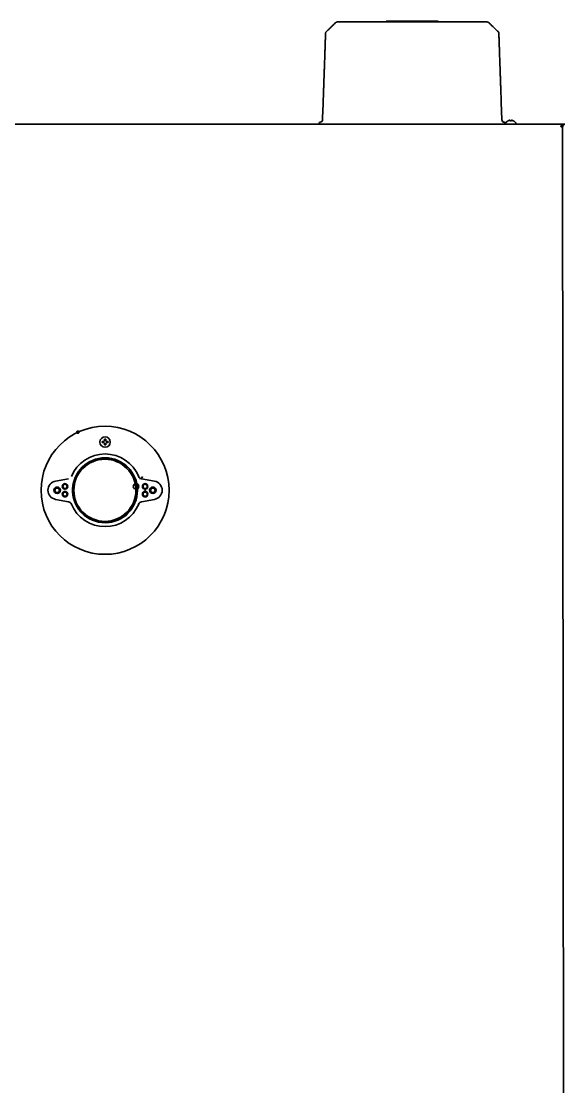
# Model space of a CAD drawing. Header units: inches. Extents: x 786 to 5593, y 691 to 5024.
# Drawn here: x 3835 to 4256, y 1681 to 2505 of the extents above; entities that cross this region are included whole.
import ezdxf

# ---------------------------------------------------------------- set-up
doc = ezdxf.new("R2010")
doc.units = ezdxf.units.IN
doc.layers.add('1', color=7, linetype='Continuous', true_color=0xffffff)

msp = doc.modelspace()

# ---------------------------------------------------------------- linework, layer by layer
at = {"layer": '1', "color": 7, "linetype": 'Continuous', "lineweight": 35}
for p, q in [((4079.69, 2504.48), (4195.49, 2504.48)), ((4117.39, 2504.98), (4117.39, 2504.48)), ((4157.79, 2504.98), (4157.79, 2504.48)), ((4206.46, 2442.59), (4206.94, 2428.91)), ((4068.24, 2428.91), (4068.54, 2437.44)), ((3396.23, 2425.46), (4255.55, 2425.46)), ((4065.62, 2425.46), (4065.64, 2426.04)), ((4209.54, 2426.04), (4209.56, 2425.46)), ((4209.79, 2426.06), (4209.79, 2425.86)), ((4211.49, 2427.9), (4211.49, 2427.93)), ((4216.09, 2427.93), (4216.09, 2427.9)), ((4217.79, 2425.86), (4217.79, 2426.06)), ((4253.55, 2425.46), (4253.6, 2425.46)), ((4253.55, 2424.66), (4253.6, 2424.66)), ((4253.6, 2425.46), (4253.79, 2425.46)), ((4253.79, 2424.66), (4253.6, 2424.66)), ((4253.79, 2425.46), (4253.79, 2424.66)), ((4253.89, 2424.37), (4253.89, 2424.56)), ((4253.89, 2424.56), (4254.69, 2424.56)), ((4253.89, 2424.37), (4253.89, 2424.32)), ((4253.95, 2423.76), (4254.65, 1587.36)), ((4254.69, 2424.56), (4254.69, 2424.37)), ((4254.69, 2424.37), (4254.69, 2424.32)), ((3899.49, 2182.08), (3899.99, 2182.08)), ((3899.99, 2177.48), (3899.49, 2177.48)), ((3899.99, 2182.08), (3900.49, 2182.08)), ((3900.49, 2177.48), (3899.99, 2177.48)), ((3912.89, 2162.59), (3912.91, 2162.62)), ((3914.36, 2161.56), (3912.89, 2162.59)), ((3913.43, 2163.47), (3913.52, 2163.6)), ((3914.38, 2161.58), (3914.36, 2161.56)), ((3915.1, 2162.5), (3915, 2162.37)), ((3861.75, 2149.52), (3871.73, 2151.28)), ((3861.75, 2149.52), (3871.73, 2151.28)), ((3928.25, 2151.28), (3938.23, 2149.52)), ((3928.25, 2151.28), (3938.23, 2149.52)), ((3930.94, 2141.75), (3930.94, 2143.17)), ((3871.73, 2133.64), (3861.75, 2135.4)), ((3871.73, 2133.64), (3861.75, 2135.4)), ((3938.23, 2135.4), (3928.25, 2133.64)), ((3938.23, 2135.4), (3928.25, 2133.64)), ((3903.89, 2117.66), (3903.89, 2117.78)), ((3913.04, 2122.43), (3914.21, 2123.25)), ((3913.52, 2121.31), (3913.43, 2121.44)), ((3915, 2122.54), (3915.1, 2122.42)), ((3943.89, 2120.01), (3943.89, 2119.95))]:
    msp.add_line(p, q, dxfattribs=at)
for centre, radius in [((3899.99, 2142.46), 49.5), ((3899.99, 2142.46), 49.5), ((3899.99, 2179.78), 4), ((3899.99, 2142.46), 25.1), ((3899.99, 2142.46), 25.1), ((3899.89, 2142.46), 24), ((3862.99, 2142.46), 2.5), ((3862.99, 2142.46), 2.5), ((3862.99, 2142.46), 1.75), ((3862.99, 2142.46), 1.75), ((3868.99, 2145.46), 2.13), ((3868.99, 2139.46), 2.12), ((3868.99, 2139.46), 2.12), ((3868.99, 2145.46), 1.62), ((3868.99, 2145.46), 1.62), ((3923.99, 2145.46), 2.13), ((3930.99, 2145.46), 2.13), ((3930.99, 2145.46), 2.13), ((3930.99, 2139.46), 2.12), ((3930.99, 2139.46), 2.12), ((3930.99, 2145.46), 1.62), ((3930.99, 2145.46), 1.62), ((3936.99, 2142.46), 2.5), ((3936.99, 2142.46), 2.5), ((3936.99, 2142.46), 1.75), ((3936.99, 2142.46), 1.75), ((3868.99, 2139.46), 1.62), ((3868.99, 2139.46), 1.62), ((3930.99, 2139.46), 1.62), ((3930.99, 2139.46), 1.62)]:
    msp.add_circle(centre, radius, dxfattribs=at)
for centre, radius, start, end in [((4066.64, 2426), 1, 97.62357, 178), ((4066.25, 2428.98), 2, 277.62357, 358), ((4208.93, 2428.98), 2, 182, 262.37643), ((4208.54, 2426), 1, 2, 82.37643), ((4213.69, 2422.84), 4.8, 143.55962, 146.91806), ((4210.19, 2426.06), 0.4, 149.69882, 180), ((4210.19, 2425.86), 0.4, 180, 270), ((4213.99, 2423.84), 4.8, 121.58373, 149.69882), ((4213.79, 2424.15), 3.78, 90.00345, 97.60407), ((4213.79, 2424.15), 3.78, 82.39595, 89.99653), ((4213.59, 2423.84), 4.8, 30.30118, 58.41865), ((4217.39, 2425.86), 0.4, 270, 0), ((4217.39, 2426.06), 0.4, 0, 30.30118), ((4252.89, 2423.66), 0.25, 180, 270), ((4251.59, 2422.66), 1.8, 29.52984, 47.19797), ((3899.99, 2142.46), 28.1, 22.24665, 157.75335), ((3899.99, 2142.46), 28.1, 22.24665, 157.75335), ((3899.89, 2142.46), 25, 90, 177.39), ((3899.89, 2142.46), 25, 182.79563, 90), ((3862.99, 2142.46), 7.17, 100, 260), ((3862.99, 2142.46), 7.17, 100, 260), ((3928.77, 2154.23), 3, 202.24665, 260), ((3928.77, 2154.23), 3, 202.24665, 260), ((3926.21, 2154.23), 3, 280, 337.75335), ((3926.21, 2154.23), 3, 280, 337.75335), ((3936.99, 2142.46), 7.17, 280, 80), ((3936.99, 2142.46), 7.17, 280, 80), ((3899.89, 2142.46), 25.2, 357.40132, 2.77688), ((3930.74, 2143.17), 0.2, 0, 35.53605), ((3930.74, 2141.75), 0.2, 324.46395, 0), ((3871.2, 2130.68), 3, 22.24665, 80), ((3871.2, 2130.68), 3, 22.24665, 80), ((3928.77, 2130.68), 3, 100, 157.75335), ((3928.77, 2130.68), 3, 100, 157.75335), ((3899.99, 2142.46), 28.1, 202.24665, 337.75335), ((3899.99, 2142.46), 28.1, 202.24665, 337.75335), ((3913.16, 2122.27), 0.2, 125, 160.53605), ((3914.32, 2123.08), 0.2, 89.46395, 125)]:
    msp.add_arc(centre, radius, start, end, dxfattribs=at)
for centre, major_axis, start_param, end_param in [((4066.64, 2426), (0.999, -0.035), 1.732165, 3.141593), ((4208.54, 2426), (0.999, 0.035), 0.409791, 1.409427)]:
    msp.add_ellipse(centre, major_axis=major_axis, ratio=0.99992, start_param=start_param, end_param=end_param, dxfattribs=at)
for points, degree in [([(4078.3, 2503.91), (4071.19, 2497.04)], 1), ([(4196.88, 2503.91), (4203.99, 2497.04)], 1), ([(4212.79, 2428.45), (4212.74, 2428.44), (4212.63, 2428.41), (4212.47, 2428.36), (4212.31, 2428.3), (4212.15, 2428.24), (4212, 2428.17), (4211.84, 2428.1), (4211.68, 2428.01), (4211.55, 2427.94), (4211.49, 2427.9)], 3), ([(4213.29, 2428.45), (4213.27, 2428.45), (4213.22, 2428.46), (4213.15, 2428.47), (4213.08, 2428.47), (4213, 2428.47), (4212.93, 2428.47), (4212.86, 2428.46), (4212.81, 2428.45), (4212.79, 2428.45)], 3), ([(4214.79, 2428.45), (4214.76, 2428.46), (4214.71, 2428.46), (4214.64, 2428.47), (4214.57, 2428.47), (4214.5, 2428.47), (4214.43, 2428.47), (4214.36, 2428.46), (4214.31, 2428.45), (4214.29, 2428.45)], 3), ([(4214.29, 2428.45), (4214.29, 2428.44), (4214.29, 2428.41), (4214.29, 2428.36), (4214.29, 2428.3), (4214.29, 2428.24), (4214.29, 2428.17), (4214.29, 2428.1), (4214.29, 2428.01), (4214.29, 2427.94), (4214.29, 2427.9)], 3), ([(4252.89, 2423.41), (4252.94, 2423.41), (4252.99, 2423.41), (4253.04, 2423.43)], 3), ([(4253.55, 2424.66), (4253.55, 2425.46)], 1), ([(4253.89, 2424.32), (4254.69, 2424.32)], 1), ([(3897.69, 2179.28), (3897.69, 2179.45), (3897.69, 2179.78), (3897.69, 2180.11), (3897.69, 2180.28)], 3), ([(3898.99, 2179.28), (3898.94, 2179.28), (3898.83, 2179.28), (3898.67, 2179.28), (3898.51, 2179.28), (3898.35, 2179.28), (3898.2, 2179.28), (3898.04, 2179.28), (3897.88, 2179.28), (3897.75, 2179.28), (3897.69, 2179.28)], 3), ([(3898.99, 2180.28), (3899.02, 2180.3), (3899.07, 2180.36), (3899.14, 2180.43), (3899.21, 2180.5), (3899.28, 2180.57), (3899.35, 2180.64), (3899.42, 2180.71), (3899.47, 2180.76), (3899.49, 2180.78)], 3), ([(3899.49, 2178.78), (3899.47, 2178.8), (3899.42, 2178.85), (3899.35, 2178.92), (3899.28, 2178.99), (3899.2, 2179.06), (3899.13, 2179.14), (3899.06, 2179.21), (3899.01, 2179.26), (3898.99, 2179.28)], 3), ([(3899.49, 2180.78), (3899.49, 2180.83), (3899.49, 2180.94), (3899.49, 2181.1), (3899.49, 2181.26), (3899.49, 2181.42), (3899.49, 2181.57), (3899.49, 2181.73), (3899.49, 2181.89), (3899.49, 2182.01), (3899.49, 2182.08)], 3), ([(3900.49, 2180.78), (3900.51, 2180.76), (3900.56, 2180.71), (3900.63, 2180.64), (3900.7, 2180.56), (3900.78, 2180.49), (3900.85, 2180.42), (3900.92, 2180.35), (3900.97, 2180.3), (3900.99, 2180.28)], 3), ([(3900.99, 2179.28), (3900.96, 2179.25), (3900.91, 2179.2), (3900.84, 2179.13), (3900.77, 2179.06), (3900.7, 2178.99), (3900.63, 2178.92), (3900.56, 2178.85), (3900.51, 2178.8), (3900.49, 2178.78)], 3), ([(3900.49, 2178.78), (3900.49, 2178.72), (3900.49, 2178.62), (3900.49, 2178.45), (3900.49, 2178.3), (3900.49, 2178.14), (3900.49, 2177.99), (3900.49, 2177.83), (3900.49, 2177.67), (3900.49, 2177.54), (3900.49, 2177.48)], 3), ([(3900.99, 2180.28), (3901.04, 2180.28), (3901.15, 2180.28), (3901.31, 2180.28), (3901.47, 2180.28), (3901.63, 2180.28), (3901.78, 2180.28), (3901.94, 2180.28), (3902.1, 2180.28), (3902.23, 2180.28), (3902.29, 2180.28)], 3), ([(3902.29, 2180.28), (3902.29, 2180.11), (3902.29, 2179.78), (3902.29, 2179.45), (3902.29, 2179.28)], 3)]:
    msp.add_open_spline(points, degree=degree, dxfattribs=at)
for points, knots in [([(4079.69, 2504.48), (4079.56, 2504.48), (4079.44, 2504.46), (4079.18, 2504.41), (4079.06, 2504.38), (4078.82, 2504.28), (4078.71, 2504.22), (4078.49, 2504.08), (4078.39, 2504), (4078.3, 2503.91)], [0, 0, 0, 0, 0.25, 0.25, 0.5, 0.5, 0.75, 0.75, 1, 1, 1, 1]), ([(4117.39, 2504.98), (4117.39, 2504.98), (4117.48, 2504.98), (4118.11, 2504.98), (4119.92, 2504.98), (4123.23, 2504.98), (4127.68, 2504.98), (4132.61, 2504.98), (4136.01, 2504.98), (4137.59, 2504.98)], [0, 0, 0, 0, 0.039878, 0.0847, 0.199189, 0.358922, 0.563349, 0.796366, 1, 1, 1, 1]), ([(4137.59, 2504.98), (4137.85, 2504.98), (4138.98, 2504.98), (4140.94, 2504.98), (4143.38, 2504.98), (4145.28, 2504.98), (4146.7, 2504.98), (4147.68, 2504.98), (4148.64, 2504.98), (4149.89, 2504.98), (4151.4, 2504.98), (4153.12, 2504.98), (4154.66, 2504.98), (4155.97, 2504.98), (4157.25, 2504.98), (4157.79, 2504.98), (4157.79, 2504.98)], [0, 0, 0, 0, 0.033336, 0.145921, 0.251547, 0.348816, 0.394063, 0.436986, 0.478849, 0.520788, 0.603997, 0.684709, 0.76093, 0.830915, 0.893669, 1, 1, 1, 1]), ([(4195.49, 2504.48), (4195.62, 2504.48), (4195.74, 2504.46), (4196, 2504.41), (4196.12, 2504.38), (4196.36, 2504.28), (4196.47, 2504.22), (4196.68, 2504.08), (4196.79, 2504), (4196.88, 2503.91)], [0, 0, 0, 0, 0.25, 0.25, 0.5, 0.5, 0.75, 0.75, 1, 1, 1, 1]), ([(4068.72, 2442.59), (4068.75, 2443.26), (4068.77, 2443.93), (4068.8, 2444.91), (4068.81, 2445.24), (4068.83, 2445.72), (4068.84, 2445.88), (4068.85, 2446.21), (4068.85, 2446.37), (4068.88, 2447.17), (4068.9, 2447.81), (4068.95, 2449.06), (4068.97, 2449.68), (4069.03, 2451.53), (4069.08, 2452.73), (4069.16, 2455.09), (4069.2, 2456.24), (4069.28, 2458.49), (4069.32, 2459.59), (4069.36, 2460.93), (4069.38, 2461.33), (4069.39, 2461.72), (4069.4, 2461.99), (4069.4, 2462.12), (4069.43, 2462.77), (4069.45, 2463.29), (4069.47, 2464.05), (4069.48, 2464.3), (4069.49, 2464.68), (4069.5, 2464.8), (4069.51, 2465.05), (4069.53, 2465.67), (4069.57, 2466.75), (4069.6, 2467.68), (4069.63, 2468.6), (4069.65, 2469.04), (4069.69, 2470.37), (4069.72, 2471.22), (4069.78, 2472.86), (4069.81, 2473.65), (4069.89, 2475.94), (4069.94, 2477.36), (4069.99, 2478.77), (4069.99, 2478.85), (4069.99, 2479.02), (4070, 2479.26), (4070.02, 2479.82), (4070.04, 2480.29), (4070.07, 2481.2), (4070.09, 2481.78), (4070.13, 2482.89), (4070.15, 2483.42), (4070.18, 2484.45), (4070.2, 2484.93), (4070.23, 2485.87), (4070.25, 2486.32), (4070.28, 2487.17), (4070.29, 2487.58), (4070.32, 2488.37), (4070.33, 2488.74), (4070.36, 2489.45), (4070.37, 2489.79), (4070.4, 2490.76), (4070.42, 2491.34), (4070.46, 2492.38), (4070.48, 2492.85), (4070.51, 2493.67), (4070.52, 2494.02), (4070.53, 2494.4), (4070.53, 2494.47), (4070.54, 2494.61), (4070.54, 2494.68), (4070.55, 2494.86), (4070.55, 2494.98), (4070.56, 2495.28), (4070.57, 2495.42), (4070.57, 2495.57), (4070.57, 2495.61), (4070.58, 2495.66), (4070.58, 2495.67), (4070.58, 2495.67)], [0, 0, 0, 0, 0.015628, 0.015628, 0.023442, 0.023442, 0.027349, 0.027349, 0.031256, 0.031256, 0.046884, 0.046884, 0.062512, 0.062512, 0.093768, 0.093768, 0.125024, 0.125024, 0.15628, 0.15628, 0.164094, 0.168001, 0.168001, 0.171908, 0.171908, 0.187536, 0.187536, 0.19535, 0.19535, 0.199257, 0.199257, 0.203164, 0.218792, 0.234421, 0.234421, 0.250049, 0.250049, 0.281305, 0.281305, 0.312561, 0.312561, 0.375073, 0.375073, 0.37898, 0.37898, 0.382887, 0.390701, 0.406329, 0.406329, 0.437585, 0.437585, 0.468841, 0.468841, 0.500097, 0.500097, 0.531353, 0.531353, 0.562609, 0.562609, 0.593865, 0.593865, 0.625121, 0.625121, 0.687634, 0.687634, 0.750146, 0.750146, 0.812658, 0.812658, 0.828286, 0.828286, 0.843914, 0.843914, 0.87517, 0.87517, 0.937682, 0.937682, 0.968938, 0.968938, 1, 1, 1, 1]), ([(4071.19, 2497.04), (4071.09, 2496.95), (4071.01, 2496.86), (4070.86, 2496.65), (4070.8, 2496.53), (4070.7, 2496.3), (4070.65, 2496.18), (4070.6, 2495.93), (4070.58, 2495.8), (4070.58, 2495.67)], [0, 0, 0, 0, 0.25, 0.25, 0.5, 0.5, 0.75, 0.75, 1, 1, 1, 1]), ([(4204.6, 2495.67), (4204.6, 2495.8), (4204.58, 2495.93), (4204.52, 2496.18), (4204.48, 2496.3), (4204.38, 2496.53), (4204.32, 2496.65), (4204.17, 2496.86), (4204.09, 2496.95), (4203.99, 2497.04)], [0, 0, 0, 0, 0.25, 0.25, 0.5, 0.5, 0.75, 0.75, 1, 1, 1, 1]), ([(4204.6, 2495.67), (4204.6, 2495.67), (4204.6, 2495.66), (4204.61, 2495.61), (4204.61, 2495.57), (4204.61, 2495.42), (4204.62, 2495.28), (4204.63, 2494.98), (4204.63, 2494.87), (4204.64, 2494.62), (4204.65, 2494.48), (4204.66, 2494.03), (4204.67, 2493.68), (4204.7, 2492.86), (4204.72, 2492.39), (4204.75, 2491.6), (4204.76, 2491.32), (4204.77, 2490.95), (4204.77, 2490.88), (4204.78, 2490.73), (4204.78, 2490.65), (4204.79, 2490.42), (4204.79, 2490.26), (4204.81, 2489.77), (4204.82, 2489.42), (4204.85, 2488.7), (4204.86, 2488.32), (4204.9, 2487.14), (4204.93, 2486.27), (4204.98, 2484.86), (4205, 2484.37), (4205.03, 2483.34), (4205.05, 2482.81), (4205.09, 2481.69), (4205.11, 2481.11), (4205.15, 2479.9), (4205.18, 2479.27), (4205.22, 2477.95), (4205.25, 2477.27), (4205.27, 2476.47), (4205.28, 2476.38), (4205.28, 2476.2), (4205.29, 2475.93), (4205.32, 2475.28), (4205.34, 2474.72), (4205.38, 2473.57), (4205.4, 2472.78), (4205.46, 2471.14), (4205.49, 2470.29), (4205.54, 2468.98), (4205.55, 2468.53), (4205.58, 2467.62), (4205.6, 2467.16), (4205.65, 2465.75), (4205.68, 2464.78), (4205.75, 2462.78), (4205.79, 2461.74), (4205.83, 2460.53), (4205.84, 2460.39), (4205.84, 2460.12), (4205.86, 2459.72), (4205.89, 2458.76), (4205.92, 2457.92), (4205.98, 2456.23), (4206.02, 2455.08), (4206.1, 2452.72), (4206.15, 2451.52), (4206.21, 2449.67), (4206.23, 2449.05), (4206.28, 2447.8), (4206.3, 2447.16), (4206.33, 2446.36), (4206.33, 2446.2), (4206.34, 2445.88), (4206.35, 2445.72), (4206.37, 2445.23), (4206.38, 2444.9), (4206.41, 2443.92), (4206.43, 2443.26), (4206.46, 2442.59)], [0, 0, 0, 0, 0.03125, 0.03125, 0.0625, 0.0625, 0.125, 0.125, 0.15625, 0.15625, 0.1875, 0.1875, 0.25, 0.25, 0.3125, 0.3125, 0.34375, 0.34375, 0.351563, 0.351563, 0.359375, 0.359375, 0.375, 0.375, 0.40625, 0.40625, 0.4375, 0.4375, 0.5, 0.5, 0.53125, 0.53125, 0.5625, 0.5625, 0.59375, 0.59375, 0.625, 0.625, 0.65625, 0.65625, 0.660156, 0.660156, 0.664063, 0.671875, 0.6875, 0.6875, 0.71875, 0.71875, 0.75, 0.75, 0.765625, 0.765625, 0.78125, 0.78125, 0.8125, 0.8125, 0.84375, 0.84375, 0.847656, 0.847656, 0.851562, 0.859375, 0.875, 0.875, 0.90625, 0.90625, 0.9375, 0.9375, 0.953125, 0.953125, 0.96875, 0.96875, 0.972656, 0.972656, 0.976562, 0.976562, 0.984375, 0.984375, 1, 1, 1, 1]), ([(4068.54, 2437.44), (4068.55, 2437.66), (4068.56, 2437.89), (4068.57, 2438.22), (4068.57, 2438.33), (4068.58, 2438.55), (4068.59, 2438.66), (4068.6, 2438.99), (4068.6, 2439.2), (4068.62, 2439.64), (4068.63, 2439.86), (4068.64, 2440.29), (4068.65, 2440.5), (4068.66, 2440.93), (4068.67, 2441.14), (4068.69, 2441.77), (4068.71, 2442.19), (4068.72, 2442.59)], [0, 0, 0, 0, 0.125, 0.125, 0.1875, 0.1875, 0.25, 0.25, 0.375, 0.375, 0.5, 0.5, 0.625, 0.625, 0.75, 0.75, 1, 1, 1, 1]), ([(4207.73, 2426.98), (4207.87, 2426.98), (4208, 2426.98), (4208.17, 2426.98), (4208.22, 2426.98), (4208.29, 2426.98), (4208.32, 2426.98), (4208.36, 2426.98), (4208.38, 2426.98), (4208.48, 2426.98), (4208.54, 2426.99), (4208.63, 2426.99), (4208.65, 2426.99), (4208.66, 2426.99)], [0, 0, 0, 0, 0.25, 0.25, 0.375, 0.375, 0.4375, 0.4375, 0.5, 0.5, 0.75, 0.75, 1, 1, 1, 1]), ([(4213.29, 2427.9), (4213.29, 2428.03), (4213.29, 2428.13), (4213.29, 2428.27), (4213.29, 2428.31), (4213.29, 2428.39), (4213.29, 2428.42), (4213.29, 2428.45)], [0, 0, 0, 0, 0.5, 0.5, 0.75, 0.75, 1, 1, 1, 1]), ([(4216.09, 2427.9), (4215.89, 2428.03), (4215.68, 2428.13), (4215.35, 2428.27), (4215.24, 2428.31), (4215.02, 2428.39), (4214.91, 2428.42), (4214.79, 2428.45)], [0, 0, 0, 0, 0.5, 0.5, 0.75, 0.75, 1, 1, 1, 1]), ([(4252.64, 2423.66), (4252.64, 2423.66), (4252.64, 2423.67), (4252.64, 2423.68), (4252.64, 2423.69), (4252.64, 2423.7), (4252.64, 2423.71), (4252.64, 2423.72), (4252.65, 2423.73), (4252.65, 2423.74), (4252.65, 2423.75), (4252.65, 2423.76), (4252.65, 2423.77), (4252.66, 2423.78), (4252.66, 2423.79), (4252.66, 2423.8), (4252.66, 2423.81)], [0, 0, 0, 0, 0.073473, 0.146486, 0.219075, 0.291275, 0.363122, 0.434652, 0.505902, 0.57691, 0.647713, 0.71835, 0.788858, 0.859277, 0.929644, 1, 1, 1, 1]), ([(4252.66, 2423.81), (4252.7, 2423.92), (4252.74, 2424.03), (4252.81, 2424.24), (4252.85, 2424.35), (4252.92, 2424.55), (4252.96, 2424.64), (4253.03, 2424.82), (4253.07, 2424.91), (4253.14, 2425.06), (4253.18, 2425.12), (4253.25, 2425.24), (4253.29, 2425.29), (4253.36, 2425.37), (4253.4, 2425.4), (4253.47, 2425.45), (4253.51, 2425.46), (4253.55, 2425.46)], [0, 0, 0, 0, 0.125, 0.125, 0.25, 0.25, 0.375, 0.375, 0.5, 0.5, 0.625, 0.625, 0.75, 0.75, 0.875, 0.875, 1, 1, 1, 1]), ([(4252.66, 2423.74), (4252.74, 2423.86), (4252.81, 2423.98), (4252.96, 2424.21), (4253.03, 2424.31), (4253.18, 2424.48), (4253.25, 2424.54), (4253.4, 2424.63), (4253.47, 2424.66), (4253.55, 2424.66)], [0, 0, 0, 0, 0.25, 0.25, 0.5, 0.5, 0.75, 0.75, 1, 1, 1, 1]), ([(4252.97, 2423.43), (4253.03, 2423.47), (4253.1, 2423.5), (4253.22, 2423.58), (4253.27, 2423.61), (4253.38, 2423.69), (4253.44, 2423.72), (4253.54, 2423.8), (4253.58, 2423.84), (4253.67, 2423.91), (4253.71, 2423.95), (4253.77, 2424.02), (4253.8, 2424.06), (4253.84, 2424.13), (4253.86, 2424.17), (4253.88, 2424.24), (4253.89, 2424.28), (4253.89, 2424.32)], [0, 0, 0, 0, 0.125, 0.125, 0.25, 0.25, 0.375, 0.375, 0.5, 0.5, 0.625, 0.625, 0.75, 0.75, 0.875, 0.875, 1, 1, 1, 1]), ([(4253.04, 2423.43), (4253.26, 2423.5), (4253.48, 2423.58), (4253.88, 2423.72), (4254.06, 2423.8), (4254.37, 2423.95), (4254.49, 2424.02), (4254.65, 2424.17), (4254.69, 2424.24), (4254.69, 2424.32)], [0, 0, 0, 0, 0.25, 0.25, 0.5, 0.5, 0.75, 0.75, 1, 1, 1, 1]), ([(3897.69, 2180.28), (3897.89, 2180.28), (3898.1, 2180.28), (3898.43, 2180.28), (3898.54, 2180.28), (3898.76, 2180.28), (3898.87, 2180.28), (3898.99, 2180.28)], [0, 0, 0, 0, 0.5, 0.5, 0.75, 0.75, 1, 1, 1, 1]), ([(3899.49, 2177.48), (3899.49, 2177.68), (3899.49, 2177.89), (3899.49, 2178.22), (3899.49, 2178.33), (3899.49, 2178.55), (3899.49, 2178.66), (3899.49, 2178.78)], [0, 0, 0, 0, 0.5, 0.5, 0.75, 0.75, 1, 1, 1, 1]), ([(3900.49, 2182.08), (3900.49, 2181.88), (3900.49, 2181.67), (3900.49, 2181.34), (3900.49, 2181.23), (3900.49, 2181.01), (3900.49, 2180.89), (3900.49, 2180.78)], [0, 0, 0, 0, 0.5, 0.5, 0.75, 0.75, 1, 1, 1, 1]), ([(3902.29, 2179.28), (3902.09, 2179.28), (3901.88, 2179.28), (3901.55, 2179.28), (3901.44, 2179.28), (3901.22, 2179.28), (3901.11, 2179.28), (3900.99, 2179.28)], [0, 0, 0, 0, 0.5, 0.5, 0.75, 0.75, 1, 1, 1, 1])]:
    msp.add_open_spline(points, degree=3, knots=knots, dxfattribs=at)
at = {"layer": '1', "color": 163, "linetype": 'Continuous', "lineweight": 70}
msp.add_point((3878.89, 2187.28), dxfattribs=at)

doc.saveas('drawing.dxf')
